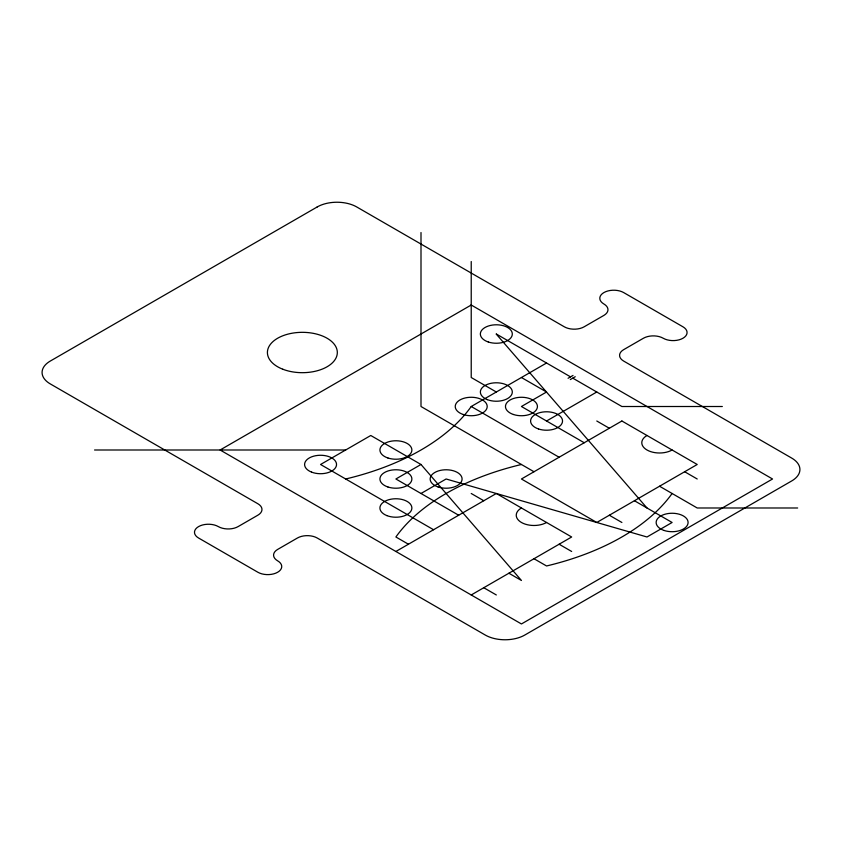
<?xml version="1.0" encoding="UTF-8"?>
<svg xmlns="http://www.w3.org/2000/svg" width="842" height="842" viewBox="0 0 842 842"><rect width="100%" height="100%" fill="white"/><g stroke="black" fill="none" stroke-linecap="round" stroke-linejoin="round"><path stroke-width="1.26" d="M345.673 478.993A230.824 133.268 0 0 0 471.225 406.507L546.553 363.007M568.076 378.29L573.023 375.437M508.884 573.223L521.44 580.475L421 464.489L395.887 478.993L458.669 515.23M570.308 379.574L575.244 376.721M421 493.486L446.113 478.993L646.993 536.986L672.105 522.482L634.436 500.737M546.553 421L596.778 392.004M395.887 551.478L496.327 493.486L571.665 536.986L471.225 594.968M722.331 406.507L621.891 406.507L572.781 378.153M94.557 449.996L345.673 449.996M797.658 507.989L697.218 507.989L659.549 486.234M496.327 334.011L570.55 376.869M521.44 377.511L546.553 392.004L521.44 406.507L584.222 442.745M596.778 421L609.334 428.252M684.662 471.741L697.218 478.993M496.327 392.004L471.225 377.511L471.225 261.525M471.225 406.507L559.109 457.248M533.996 471.741L421 406.507L421 232.529M609.334 515.23L621.891 522.482M421 464.489L370.775 435.493L320.56 464.489L433.556 529.734M471.225 493.486L483.782 500.737M559.109 544.227L571.665 551.478M533.996 558.73L546.553 565.971A230.824 133.268 0 0 0 672.105 493.486M408.444 544.227L395.887 536.986A230.824 133.268 0 0 1 521.44 464.489M483.782 587.727L496.327 594.968M496.233 334.074L646.993 507.989M546.553 522.482A17.756 10.251 0 0 1 521.44 522.482A17.756 10.251 0 0 1 521.44 507.989M672.105 449.996A17.756 10.251 0 0 1 646.993 449.996A17.756 10.251 0 0 1 646.993 435.493M317.192 206.964L50.267 361.071A27.965 16.145 0 0 0 50.267 383.899L257.884 503.758A13.977 8.073 0 0 1 257.884 515.178L238.107 526.597A13.977 8.073 0 0 1 218.331 526.597A13.977 8.073 0 0 0 198.565 526.597A13.977 8.073 0 0 0 198.565 538.006L257.884 572.255A13.977 8.073 0 0 0 277.649 572.255A13.977 8.073 0 0 0 277.649 560.835A13.977 8.073 0 0 1 277.649 549.426L297.426 538.006A13.977 8.073 0 0 1 317.192 538.006L485.255 635.036A27.965 16.145 0 0 0 524.808 635.036L791.733 480.929A27.965 16.145 0 0 0 791.733 458.101L623.669 361.071A13.977 8.073 0 0 1 623.669 349.651L643.435 338.242A13.977 8.073 0 0 1 663.212 338.242A13.977 8.073 0 0 0 682.978 338.242A13.977 8.073 0 0 0 682.978 326.822L623.669 292.574A13.977 8.073 0 0 0 603.893 292.574A13.977 8.073 0 0 0 603.893 303.994A13.977 8.073 0 0 1 603.893 315.403L584.116 326.822A13.977 8.073 0 0 1 564.351 326.822L356.745 206.964A27.965 16.145 0 0 0 317.192 206.964M471.225 305.014L220.109 449.996L521.44 623.964L772.546 478.993L471.225 305.014M621.891 421L521.44 478.993L596.778 522.482L697.218 464.489L621.891 421M463.226 414.496A15.977 9.23 0 0 0 487.202 406.507A15.977 9.23 0 0 0 463.226 398.508A15.977 9.23 0 0 0 463.226 414.496M387.899 486.981A15.977 9.23 0 0 0 411.875 478.993A15.977 9.23 0 0 0 387.899 471.004A15.977 9.23 0 0 0 387.899 486.981M311.603 472.13A15.977 9.23 0 0 0 336.495 465.152A15.977 9.23 0 0 0 313.571 456.196A15.977 9.23 0 0 0 311.603 472.13M387.899 457.985A15.977 9.23 0 0 0 411.875 449.996A15.977 9.23 0 0 0 387.899 442.008A15.977 9.23 0 0 0 387.899 457.985M386.931 515.63A15.977 9.23 0 0 0 411.833 508.642A15.977 9.23 0 0 0 388.909 499.685A15.977 9.23 0 0 0 386.931 515.63M664.117 530.471A15.977 9.23 0 0 0 688.093 522.482A15.977 9.23 0 0 0 664.117 514.494A15.977 9.23 0 0 0 664.117 530.471M438.124 486.981A15.977 9.23 0 0 0 462.09 478.993A15.977 9.23 0 0 0 438.124 471.004A15.977 9.23 0 0 0 438.124 486.981M487.371 399.645A15.977 9.23 0 0 0 512.273 392.667A15.977 9.23 0 0 0 489.349 383.71A15.977 9.23 0 0 0 487.371 399.645M538.564 428.988A15.977 9.23 0 0 0 562.53 421A15.977 9.23 0 0 0 538.564 413.012A15.977 9.23 0 0 0 538.564 428.988M282.775 369.217A34.954 20.176 0 0 0 337.232 353.945A34.954 20.176 0 0 0 287.09 334.358A34.954 20.176 0 0 0 282.775 369.217M513.452 414.496A15.977 9.23 0 0 0 537.428 406.507A15.977 9.23 0 0 0 513.452 398.508A15.977 9.23 0 0 0 513.452 414.496M488.339 342.01A15.977 9.23 0 0 0 512.315 334.011A15.977 9.23 0 0 0 488.339 326.022A15.977 9.23 0 0 0 488.339 342.01"/></g></svg>
